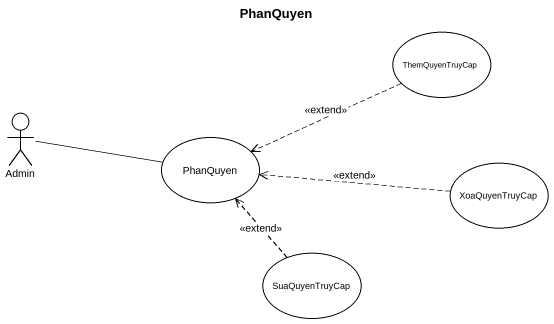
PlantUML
@startuml
title PhanQuyen
usecase ThemQuyenTruyCap
actor Admin
usecase PhanQuyen
usecase XoaQuyenTruyCap
usecase SuaQuyenTruyCap
ThemQuyenTruyCap .left.> PhanQuyen : <<extend>>
Admin -right- PhanQuyen
XoaQuyenTruyCap .left.> PhanQuyen : <<extend>>
SuaQuyenTruyCap .up.> PhanQuyen : <<extend>>
@enduml
